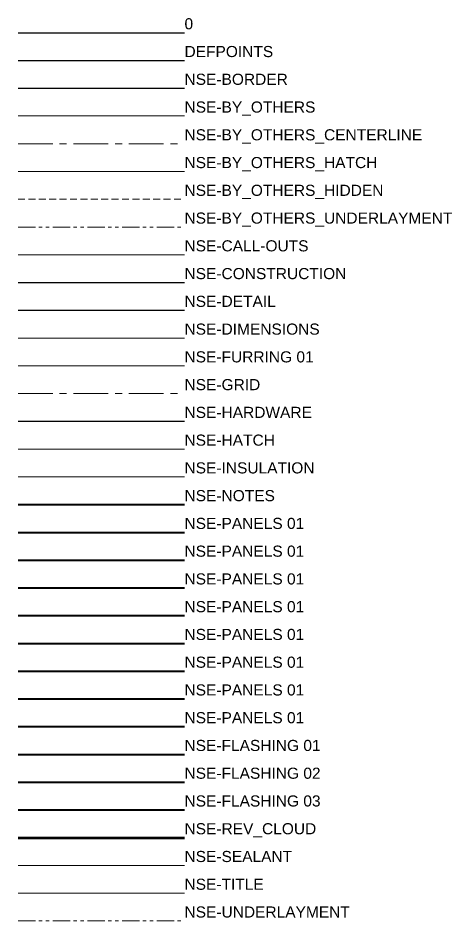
# Model space of a CAD drawing. Header units: inches. Extents: x -301 to 39679, y -468 to 370.
# Drawn here: x -293.04 to -277.4, y -36.97 to -4.44 of the extents above; entities that cross this region are included whole.
import ezdxf

# ---------------------------------------------------------------- set-up
doc = ezdxf.new("R2010")
doc.units = ezdxf.units.IN
doc.header["$MEASUREMENT"] = 0
for name, pattern in [('CENTER', [2, 1.25, -0.25, 0.25, -0.25]), ('HIDDEN', [0.375, 0.25, -0.125]), ('PHANTOM2', [1.25, 0.625, -0.125, 0.125, -0.125, 0.125, -0.125])]:
    doc.linetypes.add(name, pattern=pattern)
doc.layers.get('Defpoints').update_dxf_attribs({"color": 3})
doc.layers.add('NSE-Border', color=156, linetype='Continuous', plot=False)
doc.layers.add('NSE-Construction', color=86, linetype='Continuous', plot=False)
for name, color, linetype, lineweight in [('NSE-By_Others', 252, 'Continuous', 0), ('NSE-By_Others_Centerline', 252, 'CENTER', 0), ('NSE-By_Others_Hatch', 250, 'Continuous', 0), ('NSE-By_Others_Hidden', 252, 'HIDDEN', 0), ('NSE-By_Others_Underlayment', 252, 'PHANTOM2', 13), ('NSE-Call-Outs', 51, 'Continuous', 13), ('NSE-Detail', 51, 'Continuous', 25), ('NSE-Dimensions', 51, 'Continuous', 13), ('NSE-Flashing 01', 2, 'Continuous', 40), ('NSE-Flashing 02', 111, 'Continuous', 40), ('NSE-Flashing 03', 141, 'Continuous', 40), ('NSE-Furring 01', 30, 'Continuous', 18), ('NSE-Grid', 6, 'CENTER', 13), ('NSE-Hardware', 111, 'Continuous', 25), ('NSE-Hatch', 253, 'Continuous', 13), ('NSE-Insulation', 6, 'Continuous', 13), ('NSE-Notes', 11, 'Continuous', 40), ('NSE-Panels 01', 1, 'Continuous', 40), ('NSE-Rev_Cloud', 150, 'Continuous', 53), ('NSE-Sealant', 143, 'Continuous', 13), ('NSE-Title', 51, 'Continuous', 9), ('NSE-Underlayment', 6, 'PHANTOM2', 13)]:
    doc.layers.add(name, color=color, linetype=linetype, lineweight=lineweight)
doc.styles.add('004 - NSSM - Standard', font='arial.ttf', dxfattribs={"height": 0.4})

msp = doc.modelspace()

# ---------------------------------------------------------------- linework, layer by layer
msp.add_line((-293.04027, -4.97199), (-287.04027, -4.97199))
at = {"layer": 'Defpoints'}
msp.add_line((-293.04027, -5.97199), (-287.04027, -5.97199), dxfattribs=at)
at = {"layer": 'NSE-Border'}
msp.add_line((-293.04027, -6.97199), (-287.04027, -6.97199), dxfattribs=at)
at = {"layer": 'NSE-By_Others'}
msp.add_line((-293.04027, -7.97199), (-287.04027, -7.97199), dxfattribs=at)
at = {"layer": 'NSE-By_Others_Centerline'}
msp.add_line((-293.04027, -8.97199), (-287.04027, -8.97199), dxfattribs=at)
at = {"layer": 'NSE-By_Others_Hatch'}
msp.add_line((-293.04027, -9.97199), (-287.04027, -9.97199), dxfattribs=at)
at = {"layer": 'NSE-By_Others_Hidden'}
msp.add_line((-293.04027, -10.97199), (-287.04027, -10.97199), dxfattribs=at)
at = {"layer": 'NSE-By_Others_Underlayment'}
msp.add_line((-293.04027, -11.97199), (-287.04027, -11.97199), dxfattribs=at)
at = {"layer": 'NSE-Call-Outs'}
msp.add_line((-293.04027, -12.97199), (-287.04027, -12.97199), dxfattribs=at)
at = {"layer": 'NSE-Construction'}
msp.add_line((-293.04027, -13.97199), (-287.04027, -13.97199), dxfattribs=at)
at = {"layer": 'NSE-Detail'}
msp.add_line((-293.04027, -14.97199), (-287.04027, -14.97199), dxfattribs=at)
at = {"layer": 'NSE-Dimensions'}
msp.add_line((-293.04027, -15.97199), (-287.04027, -15.97199), dxfattribs=at)
at = {"layer": 'NSE-Flashing 01'}
msp.add_line((-293.04027, -30.97199), (-287.04027, -30.97199), dxfattribs=at)
at = {"layer": 'NSE-Flashing 02'}
msp.add_line((-293.04027, -31.97199), (-287.04027, -31.97199), dxfattribs=at)
at = {"layer": 'NSE-Flashing 03'}
msp.add_line((-293.04027, -32.97199), (-287.04027, -32.97199), dxfattribs=at)
at = {"layer": 'NSE-Furring 01'}
msp.add_line((-293.04027, -16.97199), (-287.04027, -16.97199), dxfattribs=at)
at = {"layer": 'NSE-Grid'}
msp.add_line((-293.04027, -17.97199), (-287.04027, -17.97199), dxfattribs=at)
at = {"layer": 'NSE-Hardware'}
msp.add_line((-293.04027, -18.97199), (-287.04027, -18.97199), dxfattribs=at)
at = {"layer": 'NSE-Hatch'}
msp.add_line((-293.04027, -19.97199), (-287.04027, -19.97199), dxfattribs=at)
at = {"layer": 'NSE-Insulation'}
msp.add_line((-293.04027, -20.97199), (-287.04027, -20.97199), dxfattribs=at)
at = {"layer": 'NSE-Notes'}
msp.add_line((-293.04027, -21.97199), (-287.04027, -21.97199), dxfattribs=at)
at = {"layer": 'NSE-Panels 01'}
for p, q in [((-293.04027, -22.97199), (-287.04027, -22.97199)), ((-293.04027, -23.97199), (-287.04027, -23.97199)), ((-293.04027, -24.97199), (-287.04027, -24.97199)), ((-293.04027, -25.97199), (-287.04027, -25.97199)), ((-293.04027, -26.97199), (-287.04027, -26.97199)), ((-293.04027, -27.97199), (-287.04027, -27.97199)), ((-293.04027, -28.97199), (-287.04027, -28.97199)), ((-293.04027, -29.97199), (-287.04027, -29.97199))]:
    msp.add_line(p, q, dxfattribs=at)
at = {"layer": 'NSE-Rev_Cloud'}
msp.add_line((-293.04027, -33.97199), (-287.04027, -33.97199), dxfattribs=at)
at = {"layer": 'NSE-Sealant'}
msp.add_line((-293.04027, -34.97199), (-287.04027, -34.97199), dxfattribs=at)
at = {"layer": 'NSE-Title'}
msp.add_line((-293.04027, -35.97199), (-287.04027, -35.97199), dxfattribs=at)
at = {"layer": 'NSE-Underlayment'}
msp.add_line((-293.04027, -36.97199), (-287.04027, -36.97199), dxfattribs=at)

# ---------------------------------------------------------------- texts
at = {"insert": (-287.03836, -4.44985), "char_height": 0.4, "width": 2.1676261, "attachment_point": 1, "style": '004 - NSSM - Standard'}
msp.add_mtext('0', dxfattribs=at)
at = {"layer": 'Defpoints', "insert": (-287.03836, -5.44985), "char_height": 0.4, "width": 2.1676261, "attachment_point": 1, "style": '004 - NSSM - Standard'}
msp.add_mtext('DEFPOINTS', dxfattribs=at)
at = {"layer": 'NSE-Border', "insert": (-287.03836, -6.44985), "char_height": 0.4, "width": 2.1676261, "attachment_point": 1, "style": '004 - NSSM - Standard'}
msp.add_mtext('NSE-BORDER', dxfattribs=at)
at = {"layer": 'NSE-By_Others', "insert": (-287.03836, -7.44985), "char_height": 0.4, "width": 2.1676261, "attachment_point": 1, "style": '004 - NSSM - Standard'}
msp.add_mtext('NSE-BY_OTHERS', dxfattribs=at)
at = {"layer": 'NSE-By_Others_Centerline', "insert": (-287.03836, -8.44985), "char_height": 0.4, "width": 2.1676261, "attachment_point": 1, "style": '004 - NSSM - Standard'}
msp.add_mtext('NSE-BY_OTHERS_CENTERLINE', dxfattribs=at)
at = {"layer": 'NSE-By_Others_Hatch', "insert": (-287.03836, -9.44985), "char_height": 0.4, "width": 2.1676261, "attachment_point": 1, "style": '004 - NSSM - Standard'}
msp.add_mtext('NSE-BY_OTHERS_HATCH', dxfattribs=at)
at = {"layer": 'NSE-By_Others_Hidden', "insert": (-287.03836, -10.44985), "char_height": 0.4, "width": 2.1676261, "attachment_point": 1, "style": '004 - NSSM - Standard'}
msp.add_mtext('NSE-BY_OTHERS_HIDDEN', dxfattribs=at)
at = {"layer": 'NSE-By_Others_Underlayment', "insert": (-287.03836, -11.44985), "char_height": 0.4, "width": 2.1676261, "attachment_point": 1, "style": '004 - NSSM - Standard'}
msp.add_mtext('NSE-BY_OTHERS_UNDERLAYMENT', dxfattribs=at)
at = {"layer": 'NSE-Call-Outs', "insert": (-287.03836, -12.44985), "char_height": 0.4, "width": 2.1676261, "attachment_point": 1, "style": '004 - NSSM - Standard'}
msp.add_mtext('NSE-CALL-OUTS', dxfattribs=at)
at = {"layer": 'NSE-Construction', "insert": (-287.03836, -13.44985), "char_height": 0.4, "width": 2.1676261, "attachment_point": 1, "style": '004 - NSSM - Standard'}
msp.add_mtext('NSE-CONSTRUCTION', dxfattribs=at)
at = {"layer": 'NSE-Detail', "insert": (-287.03836, -14.44985), "char_height": 0.4, "width": 2.1676261, "attachment_point": 1, "style": '004 - NSSM - Standard'}
msp.add_mtext('NSE-DETAIL', dxfattribs=at)
at = {"layer": 'NSE-Dimensions', "insert": (-287.03836, -15.44985), "char_height": 0.4, "width": 2.1676261, "attachment_point": 1, "style": '004 - NSSM - Standard'}
msp.add_mtext('NSE-DIMENSIONS', dxfattribs=at)
at = {"layer": 'NSE-Flashing 01', "insert": (-287.03836, -30.44985), "char_height": 0.4, "width": 9.0531605, "attachment_point": 1, "style": '004 - NSSM - Standard'}
msp.add_mtext('NSE-FLASHING 01', dxfattribs=at)
at = {"layer": 'NSE-Flashing 02', "insert": (-287.03836, -31.44985), "char_height": 0.4, "width": 9.0315471, "attachment_point": 1, "style": '004 - NSSM - Standard'}
msp.add_mtext('NSE-FLASHING 02', dxfattribs=at)
at = {"layer": 'NSE-Flashing 03', "insert": (-287.03836, -32.44985), "char_height": 0.4, "width": 8.8370065, "attachment_point": 1, "style": '004 - NSSM - Standard'}
msp.add_mtext('NSE-FLASHING 03', dxfattribs=at)
at = {"layer": 'NSE-Furring 01', "insert": (-287.03836, -16.44985), "char_height": 0.4, "width": 5.7741971, "attachment_point": 1, "style": '004 - NSSM - Standard'}
msp.add_mtext('NSE-FURRING 01', dxfattribs=at)
at = {"layer": 'NSE-Grid', "insert": (-287.03836, -17.44985), "char_height": 0.4, "width": 2.1676261, "attachment_point": 1, "style": '004 - NSSM - Standard'}
msp.add_mtext('NSE-GRID', dxfattribs=at)
at = {"layer": 'NSE-Hardware', "insert": (-287.03836, -18.44985), "char_height": 0.4, "width": 2.1676261, "attachment_point": 1, "style": '004 - NSSM - Standard'}
msp.add_mtext('NSE-HARDWARE', dxfattribs=at)
at = {"layer": 'NSE-Hatch', "insert": (-287.03836, -19.44985), "char_height": 0.4, "width": 2.1676261, "attachment_point": 1, "style": '004 - NSSM - Standard'}
msp.add_mtext('NSE-HATCH', dxfattribs=at)
at = {"layer": 'NSE-Insulation', "insert": (-287.03836, -20.44985), "char_height": 0.4, "width": 2.1676261, "attachment_point": 1, "style": '004 - NSSM - Standard'}
msp.add_mtext('NSE-INSULATION', dxfattribs=at)
at = {"layer": 'NSE-Notes', "insert": (-287.03836, -21.44985), "char_height": 0.4, "width": 2.1676261, "attachment_point": 1, "style": '004 - NSSM - Standard'}
msp.add_mtext('NSE-NOTES', dxfattribs=at)
at = {"layer": 'NSE-Panels 01', "char_height": 0.4, "width": 7.1357758, "attachment_point": 1, "style": '004 - NSSM - Standard'}
for insert in [(-287.03836, -22.44985), (-287.03836, -23.44985), (-287.03836, -24.44985), (-287.03836, -25.44985), (-287.03836, -26.44985), (-287.03836, -27.44985), (-287.03836, -28.44985), (-287.03836, -29.44985)]:
    msp.add_mtext('NSE-PANELS 01', dxfattribs=dict(at, insert=insert))
at = {"layer": 'NSE-Rev_Cloud', "insert": (-287.03836, -33.44985), "char_height": 0.4, "width": 2.1676261, "attachment_point": 1, "style": '004 - NSSM - Standard'}
msp.add_mtext('NSE-REV_CLOUD', dxfattribs=at)
at = {"layer": 'NSE-Sealant', "insert": (-287.03836, -34.44985), "char_height": 0.4, "width": 2.1676261, "attachment_point": 1, "style": '004 - NSSM - Standard'}
msp.add_mtext('NSE-SEALANT', dxfattribs=at)
at = {"layer": 'NSE-Title', "insert": (-287.03836, -35.44985), "char_height": 0.4, "width": 2.1676261, "attachment_point": 1, "style": '004 - NSSM - Standard'}
msp.add_mtext('NSE-TITLE', dxfattribs=at)
at = {"layer": 'NSE-Underlayment', "insert": (-287.03836, -36.44985), "char_height": 0.4, "width": 2.1676261, "attachment_point": 1, "style": '004 - NSSM - Standard'}
msp.add_mtext('NSE-UNDERLAYMENT', dxfattribs=at)

doc.saveas('drawing.dxf')
